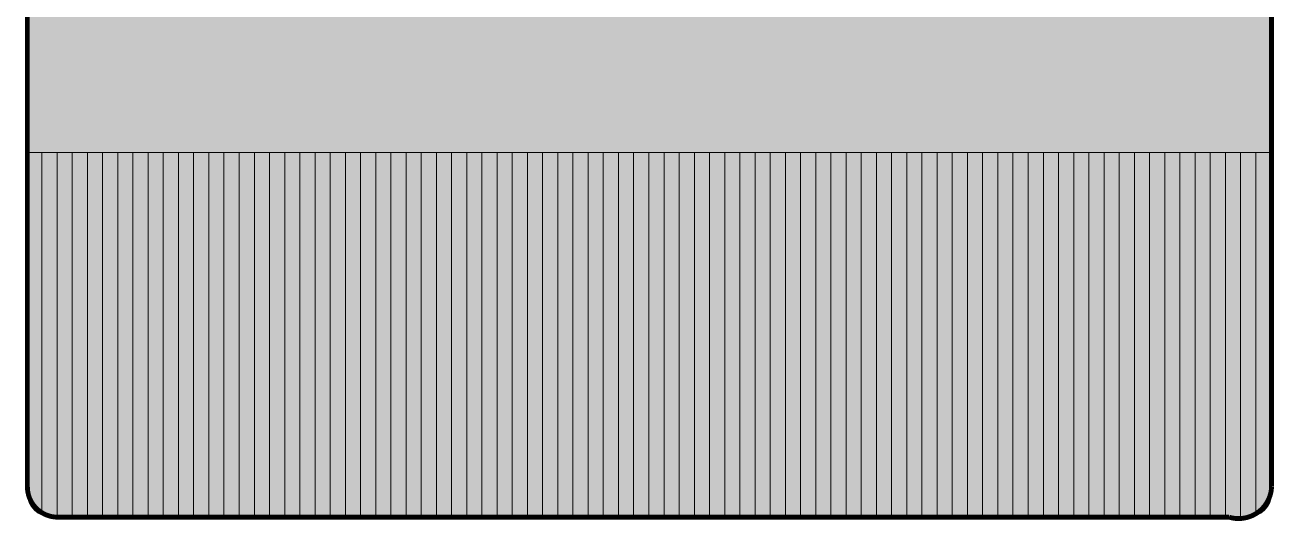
# Model space of a CAD drawing. Header units: metres. Extents: x 8 to 2416, y -346 to 476.
# Drawn here: x 221.858 to 223.916, y -111.857 to -111.04 of the extents above; entities that cross this region are included whole.
import ezdxf

# ---------------------------------------------------------------- set-up
doc = ezdxf.new("R2010")
doc.units = ezdxf.units.M
doc.linetypes.add('0', pattern=[0])
doc.layers.get('0').update_dxf_attribs({"color": 250, "linetype": '0', "lineweight": 20})
for name, color, linetype, lineweight in [('A-WALL', 250, 'Continuous', 20), ('baños', 140, 'Continuous', 0), ('closets', 253, 'Continuous', 0), ('PLAFON', 253, 'Continuous', 5)]:
    doc.layers.add(name, color=color, linetype=linetype, lineweight=lineweight)
doc.styles.get("Standard").update_dxf_attribs({"font": 'arial.ttf', "height": 0.1875})

# ---------------------------------------------------------------- blocks, each defined once
blk = doc.blocks.new('PL BASE 2N NASAS 09')
at = {"layer": 'closets'}
h = blk.add_hatch(dxfattribs=at)
h.set_pattern_fill('LINE', color=256, scale=0.2, angle=90)
h.set_pattern_definition([(90, (-796.989285, 240.300376), (-0.025, 2e-18), [])])
edge = h.paths.add_edge_path()
edge.add_arc((173.9075, -21.3717), 0.04, 270, 360)
edge.add_line((173.9475, -21.3717), (173.9475, -20.8108))
edge.add_line((173.9475, -20.8108), (171.8975, -20.8108))
edge.add_line((171.8975, -20.8108), (171.8975, -21.3717))
edge.add_arc((171.9375, -21.3717), 0.04, 180, 270)
edge.add_line((171.9375, -21.4117), (173.9075, -21.4117))
at = {"layer": 'A-WALL'}
for p, q in [((171.8975, -19.4517), (171.8975, -21.3717)), ((173.9475, -20.5758), (173.9475, -21.3717)), ((171.9375, -21.4117), (173.9075, -21.4117))]:
    blk.add_line(p, q, dxfattribs=at)
for centre, start, end in [((171.9375, -21.3717), 180, 270), ((173.9075, -21.3717), 270, 0)]:
    blk.add_arc(centre, 0.04, start, end, dxfattribs=at)
at = {"layer": 'closets'}
blk.add_line((171.8975, -20.8108), (173.9475, -20.8108), dxfattribs=at)
at = {"layer": 'baños', "linetype": 'Continuous', "flags": 8}
for tag, p in [('MODELNUMBER', (167.1329, -5.6306, 0)), ('TRADENAME', (167.1329, -5.6307, 0)), ('PRODUCT', (167.1329, -5.6307, 0)), ('MATERIAL', (167.1329, -5.6307, 0)), ('MODELNUMBER', (168.3076, -5.6306, 0)), ('TRADENAME', (168.3076, -5.6307, 0)), ('PRODUCT', (168.3076, -5.6307, 0)), ('MATERIAL', (168.3076, -5.6307, 0))]:
    blk.add_attdef(tag, p, '', height=0.0000254, rotation=180.0001, dxfattribs=at)
blk = doc.blocks.new('PL MUEBLES 2N NASAS 09')
blk.add_blockref('PL BASE 2N NASAS 09', (49.9143, 62.717))

msp = doc.modelspace()

# ---------------------------------------------------------------- hatches: boundary and pattern name
at = {"layer": 'PLAFON', "transparency": 33554477}
h = msp.add_hatch(color=256, dxfattribs=at)
h.dxf.hatch_style = 1
edge = h.paths.add_edge_path()
edge.add_line((221.86182, -109.85071), (221.86182, -109.92071))
edge.add_line((221.86182, -109.92071), (221.86182, -111.80071))
edge.add_arc((221.91182, -111.80071), 0.05, 180, 270)
edge.add_line((221.91182, -111.85071), (223.84182, -111.85071))
edge.add_arc((223.85748, -111.79863), 0.05439, 253.2728, 357.80255)
edge.add_line((223.91182, -111.80071), (223.91182, -109.92071))
edge.add_arc((223.84182, -109.92071), 0.07, 0, 90)
edge.add_line((223.84182, -109.85071), (221.86182, -109.85071))

# ---------------------------------------------------------------- linework, layer by layer
at = {"layer": 'PLAFON', "const_width": 0.008}
msp.add_lwpolyline([(221.86182, -109.85071), (221.86182, -109.92071), (221.86182, -111.80071, 0.4142136), (221.91182, -111.85071), (223.84182, -111.85071, 0.4905971), (223.91182, -111.80071), (223.91182, -109.92071, 0.4142136), (223.84182, -109.85071), (221.86182, -109.85071)], format="xyb", dxfattribs=at)

# ---------------------------------------------------------------- block references
msp.add_blockref('PL MUEBLES 2N NASAS 09', (0.05, -153.15602))

doc.saveas('drawing.dxf')
